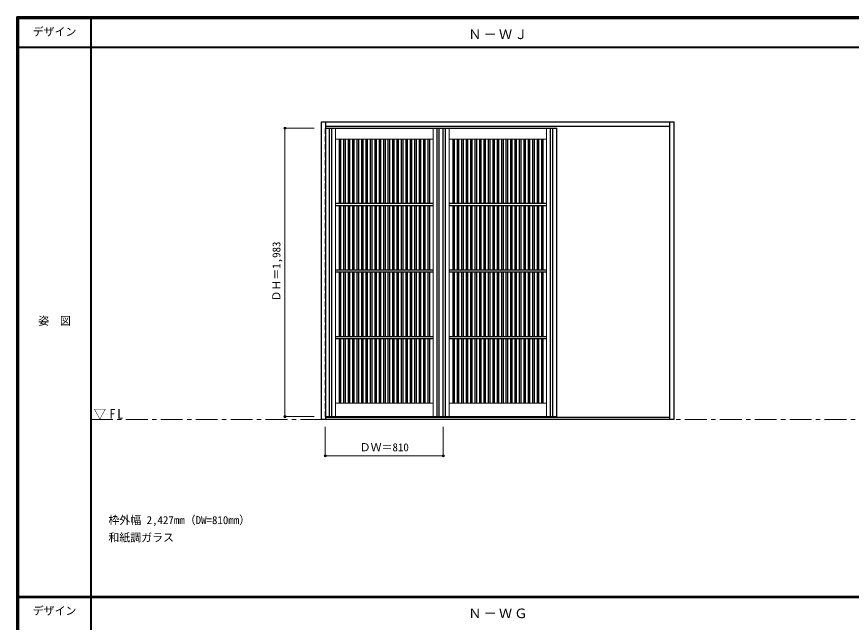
# Model space of a CAD drawing. Units: millimetres, scale not verified. Extents: x -6000 to 5700, y -4307 to 4260.
# Drawn here: x -6000 to -267, y 12 to 4175 of the extents above; entities that cross this region are included whole.
import ezdxf
from ezdxf.enums import TextEntityAlignment as Align

# ---------------------------------------------------------------- set-up
doc = ezdxf.new("R2010")
doc.units = ezdxf.units.MM
doc.header["$LTSCALE"] = 30
doc.header["$PDMODE"] = 32
doc.header["$PDSIZE"] = 15
doc.linetypes.add('CHAIN1', pattern=[8, 5, -1, 1, -1])
doc.linetypes.add('DASHED1', pattern=[1.8, 1.2, -0.6])
for name, color, linetype, lineweight in [('0-1_通り芯', 7, 'CHAIN1', 18), ('0-2_扉', 3, 'Continuous', 25), ('0-3_仕上げ', 3, 'Continuous', 25), ('0-4_枠', 3, 'Continuous', 25), ('0-B_寸法', 4, 'Continuous', 9), ('F-1_枠', 6, 'Continuous', 40)]:
    doc.layers.add(name, color=color, linetype=linetype, lineweight=lineweight)
doc.layers.add('0-A_文字', color=7, linetype='Continuous')
doc.layers.add('F-A_文字', color=7, linetype='Continuous')
doc.styles.add('ＭＳ ゴシック', font='')
doc.styles.get('ＭＳ ゴシック').set_extended_font_data('MS Gothic')

msp = doc.modelspace()

# ---------------------------------------------------------------- linework, layer by layer
at = {"layer": '0-1_通り芯'}
msp.add_line((-5490, 1406), (5690, 1406), dxfattribs=at)
at = {"layer": '0-2_扉'}
for p, q in [((-3877, 3409), (-2290, 3409)), ((-3100, 3409), (-3100, 1426))]:
    msp.add_line(p, q, dxfattribs=at)
at = {"layer": '0-2_扉', "color": 4, "linetype": 'DASHED1', "lineweight": 9}
msp.add_line((-3070, 1426), (-3070, 3409), dxfattribs=at)
msp.add_lwpolyline([(-3877, 1426), (-3880, 1426), (-3880, 3409), (-3877, 3409)], dxfattribs=at)
at = {"layer": '0-2_扉'}
msp.add_lwpolyline([(-3877, 1426), (-2290, 1426), (-2290, 3409)], dxfattribs=at)
at = {"layer": '0-3_仕上げ'}
for p, q in [((-3852.5, 3409), (-3852.5, 1426)), ((-3837.5, 3409), (-3837.5, 1426)), ((-3112.5, 1426), (-3112.5, 3409)), ((-3072.5, 3409), (-3072.5, 1426)), ((-3057.5, 3409), (-3057.5, 1426)), ((-2332.5, 1426), (-2332.5, 3409)), ((-2317.5, 1426), (-2317.5, 3409)), ((-3785, 3333), (-3785, 2890.5)), ((-3775, 3333), (-3775, 2890.5)), ((-3754.5, 3333), (-3754.5, 2890.5)), ((-3744.5, 3333), (-3744.5, 2890.5)), ((-3724, 3333), (-3724, 2890.5)), ((-3714, 3333), (-3714, 2890.5)), ((-3693.5, 3333), (-3693.5, 2890.5)), ((-3683.5, 3333), (-3683.5, 2890.5)), ((-3663, 3333), (-3663, 2890.5)), ((-3653, 3333), (-3653, 2890.5)), ((-3632.5, 3333), (-3632.5, 2890.5)), ((-3622.5, 3333), (-3622.5, 2890.5)), ((-3602, 3333), (-3602, 2890.5)), ((-3592, 3333), (-3592, 2890.5)), ((-3571.5, 3333), (-3571.5, 2890.5)), ((-3561.5, 3333), (-3561.5, 2890.5)), ((-3541, 3333), (-3541, 2890.5)), ((-3531, 3333), (-3531, 2890.5)), ((-3510.5, 3333), (-3510.5, 2890.5)), ((-3500.5, 3333), (-3500.5, 2890.5)), ((-3480, 3333), (-3480, 2890.5)), ((-3470, 3333), (-3470, 2890.5)), ((-3449.5, 3333), (-3449.5, 2890.5)), ((-3439.5, 3333), (-3439.5, 2890.5)), ((-3419, 3333), (-3419, 2890.5)), ((-3409, 3333), (-3409, 2890.5)), ((-3388.5, 3333), (-3388.5, 2890.5)), ((-3378.5, 3333), (-3378.5, 2890.5)), ((-3358, 3333), (-3358, 2890.5)), ((-3348, 3333), (-3348, 2890.5)), ((-3327.5, 3333), (-3327.5, 2890.5)), ((-3317.5, 3333), (-3317.5, 2890.5)), ((-3297, 3333), (-3297, 2890.5)), ((-3287, 3333), (-3287, 2890.5)), ((-3266.5, 3333), (-3266.5, 2890.5)), ((-3256.5, 3333), (-3256.5, 2890.5)), ((-3236, 3333), (-3236, 2890.5)), ((-3226, 3333), (-3226, 2890.5)), ((-3205.5, 3333), (-3205.5, 2890.5)), ((-3195.5, 3333), (-3195.5, 2890.5)), ((-3175, 3333), (-3175, 2890.5)), ((-3165, 3333), (-3165, 2890.5)), ((-3005, 3333), (-3005, 2890.5)), ((-2995, 3333), (-2995, 2890.5)), ((-2974.5, 3333), (-2974.5, 2890.5)), ((-2964.5, 3333), (-2964.5, 2890.5)), ((-2944, 3333), (-2944, 2890.5)), ((-2934, 3333), (-2934, 2890.5)), ((-2913.5, 3333), (-2913.5, 2890.5)), ((-2903.5, 3333), (-2903.5, 2890.5)), ((-2883, 3333), (-2883, 2890.5)), ((-2873, 3333), (-2873, 2890.5)), ((-2852.5, 3333), (-2852.5, 2890.5)), ((-2842.5, 3333), (-2842.5, 2890.5)), ((-2822, 3333), (-2822, 2890.5)), ((-2812, 3333), (-2812, 2890.5)), ((-2791.5, 3333), (-2791.5, 2890.5)), ((-2781.5, 3333), (-2781.5, 2890.5)), ((-2761, 3333), (-2761, 2890.5)), ((-2751, 3333), (-2751, 2890.5)), ((-2730.5, 3333), (-2730.5, 2890.5)), ((-2720.5, 3333), (-2720.5, 2890.5)), ((-2700, 3333), (-2700, 2890.5)), ((-2690, 3333), (-2690, 2890.5)), ((-2669.5, 3333), (-2669.5, 2890.5)), ((-2659.5, 3333), (-2659.5, 2890.5)), ((-2639, 3333), (-2639, 2890.5)), ((-2629, 3333), (-2629, 2890.5)), ((-2608.5, 3333), (-2608.5, 2890.5)), ((-2598.5, 3333), (-2598.5, 2890.5)), ((-2578, 3333), (-2578, 2890.5)), ((-2568, 3333), (-2568, 2890.5)), ((-2547.5, 3333), (-2547.5, 2890.5)), ((-2537.5, 3333), (-2537.5, 2890.5)), ((-2517, 3333), (-2517, 2890.5)), ((-2507, 3333), (-2507, 2890.5)), ((-2486.5, 3333), (-2486.5, 2890.5)), ((-2476.5, 3333), (-2476.5, 2890.5)), ((-2456, 3333), (-2456, 2890.5)), ((-2446, 3333), (-2446, 2890.5)), ((-2425.5, 3333), (-2425.5, 2890.5)), ((-2415.5, 3333), (-2415.5, 2890.5)), ((-2395, 3333), (-2395, 2890.5)), ((-2385, 3333), (-2385, 2890.5)), ((-3140, 2890.5), (-3810, 2890.5)), ((-3140, 2875.5), (-3810, 2875.5)), ((-3785, 2875.5), (-3785, 2433)), ((-3775, 2875.5), (-3775, 2433)), ((-3754.5, 2875.5), (-3754.5, 2433)), ((-3744.5, 2875.5), (-3744.5, 2433)), ((-3724, 2875.5), (-3724, 2433)), ((-3714, 2875.5), (-3714, 2433)), ((-3693.5, 2875.5), (-3693.5, 2433)), ((-3683.5, 2875.5), (-3683.5, 2433)), ((-3663, 2875.5), (-3663, 2433)), ((-3653, 2875.5), (-3653, 2433)), ((-3632.5, 2875.5), (-3632.5, 2433)), ((-3622.5, 2875.5), (-3622.5, 2433)), ((-3602, 2875.5), (-3602, 2433)), ((-3592, 2875.5), (-3592, 2433)), ((-3571.5, 2875.5), (-3571.5, 2433)), ((-3561.5, 2875.5), (-3561.5, 2433)), ((-3541, 2875.5), (-3541, 2433)), ((-3531, 2875.5), (-3531, 2433)), ((-3510.5, 2875.5), (-3510.5, 2433)), ((-3500.5, 2875.5), (-3500.5, 2433)), ((-3480, 2875.5), (-3480, 2433)), ((-3470, 2875.5), (-3470, 2433)), ((-3449.5, 2875.5), (-3449.5, 2433)), ((-3439.5, 2875.5), (-3439.5, 2433)), ((-3419, 2875.5), (-3419, 2433)), ((-3409, 2875.5), (-3409, 2433)), ((-3388.5, 2875.5), (-3388.5, 2433)), ((-3378.5, 2875.5), (-3378.5, 2433)), ((-3358, 2875.5), (-3358, 2433)), ((-3348, 2875.5), (-3348, 2433)), ((-3327.5, 2875.5), (-3327.5, 2433)), ((-3317.5, 2875.5), (-3317.5, 2433)), ((-3297, 2875.5), (-3297, 2433)), ((-3287, 2875.5), (-3287, 2433)), ((-3266.5, 2875.5), (-3266.5, 2433)), ((-3256.5, 2875.5), (-3256.5, 2433)), ((-3236, 2875.5), (-3236, 2433)), ((-3226, 2875.5), (-3226, 2433)), ((-3205.5, 2875.5), (-3205.5, 2433)), ((-3195.5, 2875.5), (-3195.5, 2433)), ((-3175, 2875.5), (-3175, 2433)), ((-3165, 2875.5), (-3165, 2433)), ((-2360, 2890.5), (-3030, 2890.5)), ((-2360, 2875.5), (-3030, 2875.5)), ((-3005, 2875.5), (-3005, 2433)), ((-2995, 2875.5), (-2995, 2433)), ((-2974.5, 2875.5), (-2974.5, 2433)), ((-2964.5, 2875.5), (-2964.5, 2433)), ((-2944, 2875.5), (-2944, 2433)), ((-2934, 2875.5), (-2934, 2433)), ((-2913.5, 2875.5), (-2913.5, 2433)), ((-2903.5, 2875.5), (-2903.5, 2433)), ((-2883, 2875.5), (-2883, 2433)), ((-2873, 2875.5), (-2873, 2433)), ((-2852.5, 2875.5), (-2852.5, 2433)), ((-2842.5, 2875.5), (-2842.5, 2433)), ((-2822, 2875.5), (-2822, 2433)), ((-2812, 2875.5), (-2812, 2433)), ((-2791.5, 2875.5), (-2791.5, 2433)), ((-2781.5, 2875.5), (-2781.5, 2433)), ((-2761, 2875.5), (-2761, 2433)), ((-2751, 2875.5), (-2751, 2433)), ((-2730.5, 2875.5), (-2730.5, 2433)), ((-2720.5, 2875.5), (-2720.5, 2433)), ((-2700, 2875.5), (-2700, 2433)), ((-2690, 2875.5), (-2690, 2433)), ((-2669.5, 2875.5), (-2669.5, 2433)), ((-2659.5, 2875.5), (-2659.5, 2433)), ((-2639, 2875.5), (-2639, 2433)), ((-2629, 2875.5), (-2629, 2433)), ((-2608.5, 2875.5), (-2608.5, 2433)), ((-2598.5, 2875.5), (-2598.5, 2433)), ((-2578, 2875.5), (-2578, 2433)), ((-2568, 2875.5), (-2568, 2433)), ((-2547.5, 2875.5), (-2547.5, 2433)), ((-2537.5, 2875.5), (-2537.5, 2433)), ((-2517, 2875.5), (-2517, 2433)), ((-2507, 2875.5), (-2507, 2433)), ((-2486.5, 2875.5), (-2486.5, 2433)), ((-2476.5, 2875.5), (-2476.5, 2433)), ((-2456, 2875.5), (-2456, 2433)), ((-2446, 2875.5), (-2446, 2433)), ((-2425.5, 2875.5), (-2425.5, 2433)), ((-2415.5, 2875.5), (-2415.5, 2433)), ((-2395, 2875.5), (-2395, 2433)), ((-2385, 2875.5), (-2385, 2433)), ((-3140, 2433), (-3810, 2433)), ((-3140, 2418), (-3810, 2418)), ((-3785, 2418), (-3785, 1975.5)), ((-3775, 2418), (-3775, 1975.5)), ((-3754.5, 2418), (-3754.5, 1975.5)), ((-3744.5, 2418), (-3744.5, 1975.5)), ((-3724, 2418), (-3724, 1975.5)), ((-3714, 2418), (-3714, 1975.5)), ((-3693.5, 2418), (-3693.5, 1975.5)), ((-3683.5, 2418), (-3683.5, 1975.5)), ((-3663, 2418), (-3663, 1975.5)), ((-3653, 2418), (-3653, 1975.5)), ((-3632.5, 2418), (-3632.5, 1975.5)), ((-3622.5, 2418), (-3622.5, 1975.5)), ((-3602, 2418), (-3602, 1975.5)), ((-3592, 2418), (-3592, 1975.5)), ((-3571.5, 2418), (-3571.5, 1975.5)), ((-3561.5, 2418), (-3561.5, 1975.5)), ((-3541, 2418), (-3541, 1975.5)), ((-3531, 2418), (-3531, 1975.5)), ((-3510.5, 2418), (-3510.5, 1975.5)), ((-3500.5, 2418), (-3500.5, 1975.5)), ((-3480, 2418), (-3480, 1975.5)), ((-3470, 2418), (-3470, 1975.5)), ((-3449.5, 2418), (-3449.5, 1975.5)), ((-3439.5, 2418), (-3439.5, 1975.5)), ((-3419, 2418), (-3419, 1975.5)), ((-3409, 2418), (-3409, 1975.5)), ((-3388.5, 2418), (-3388.5, 1975.5)), ((-3378.5, 2418), (-3378.5, 1975.5)), ((-3358, 2418), (-3358, 1975.5)), ((-3348, 2418), (-3348, 1975.5)), ((-3327.5, 2418), (-3327.5, 1975.5)), ((-3317.5, 2418), (-3317.5, 1975.5)), ((-3297, 2418), (-3297, 1975.5)), ((-3287, 2418), (-3287, 1975.5)), ((-3266.5, 2418), (-3266.5, 1975.5)), ((-3256.5, 2418), (-3256.5, 1975.5)), ((-3236, 2418), (-3236, 1975.5)), ((-3226, 2418), (-3226, 1975.5)), ((-3205.5, 2418), (-3205.5, 1975.5)), ((-3195.5, 2418), (-3195.5, 1975.5)), ((-3175, 2418), (-3175, 1975.5)), ((-3165, 2418), (-3165, 1975.5)), ((-2360, 2433), (-3030, 2433)), ((-2360, 2418), (-3030, 2418)), ((-3005, 2418), (-3005, 1975.5)), ((-2995, 2418), (-2995, 1975.5)), ((-2974.5, 2418), (-2974.5, 1975.5)), ((-2964.5, 2418), (-2964.5, 1975.5)), ((-2944, 2418), (-2944, 1975.5)), ((-2934, 2418), (-2934, 1975.5)), ((-2913.5, 2418), (-2913.5, 1975.5)), ((-2903.5, 2418), (-2903.5, 1975.5)), ((-2883, 2418), (-2883, 1975.5)), ((-2873, 2418), (-2873, 1975.5)), ((-2852.5, 2418), (-2852.5, 1975.5)), ((-2842.5, 2418), (-2842.5, 1975.5)), ((-2822, 2418), (-2822, 1975.5)), ((-2812, 2418), (-2812, 1975.5)), ((-2791.5, 2418), (-2791.5, 1975.5)), ((-2781.5, 2418), (-2781.5, 1975.5)), ((-2761, 2418), (-2761, 1975.5)), ((-2751, 2418), (-2751, 1975.5)), ((-2730.5, 2418), (-2730.5, 1975.5)), ((-2720.5, 2418), (-2720.5, 1975.5)), ((-2700, 2418), (-2700, 1975.5)), ((-2690, 2418), (-2690, 1975.5)), ((-2669.5, 2418), (-2669.5, 1975.5)), ((-2659.5, 2418), (-2659.5, 1975.5)), ((-2639, 2418), (-2639, 1975.5)), ((-2629, 2418), (-2629, 1975.5)), ((-2608.5, 2418), (-2608.5, 1975.5)), ((-2598.5, 2418), (-2598.5, 1975.5)), ((-2578, 2418), (-2578, 1975.5)), ((-2568, 2418), (-2568, 1975.5)), ((-2547.5, 2418), (-2547.5, 1975.5)), ((-2537.5, 2418), (-2537.5, 1975.5)), ((-2517, 2418), (-2517, 1975.5)), ((-2507, 2418), (-2507, 1975.5)), ((-2486.5, 2418), (-2486.5, 1975.5)), ((-2476.5, 2418), (-2476.5, 1975.5)), ((-2456, 2418), (-2456, 1975.5)), ((-2446, 2418), (-2446, 1975.5)), ((-2425.5, 2418), (-2425.5, 1975.5)), ((-2415.5, 2418), (-2415.5, 1975.5)), ((-2395, 2418), (-2395, 1975.5)), ((-2385, 2418), (-2385, 1975.5)), ((-3140, 1975.5), (-3810, 1975.5)), ((-3140, 1960.5), (-3810, 1960.5)), ((-3785, 1960.5), (-3785, 1518)), ((-3775, 1960.5), (-3775, 1518)), ((-3754.5, 1960.5), (-3754.5, 1518)), ((-3744.5, 1960.5), (-3744.5, 1518)), ((-3724, 1960.5), (-3724, 1518)), ((-3714, 1960.5), (-3714, 1518)), ((-3693.5, 1960.5), (-3693.5, 1518)), ((-3683.5, 1960.5), (-3683.5, 1518)), ((-3663, 1960.5), (-3663, 1518)), ((-3653, 1960.5), (-3653, 1518)), ((-3632.5, 1960.5), (-3632.5, 1518)), ((-3622.5, 1960.5), (-3622.5, 1518)), ((-3602, 1960.5), (-3602, 1518)), ((-3592, 1960.5), (-3592, 1518)), ((-3571.5, 1960.5), (-3571.5, 1518)), ((-3561.5, 1960.5), (-3561.5, 1518)), ((-3541, 1960.5), (-3541, 1518)), ((-3531, 1960.5), (-3531, 1518)), ((-3510.5, 1960.5), (-3510.5, 1518)), ((-3500.5, 1960.5), (-3500.5, 1518)), ((-3480, 1960.5), (-3480, 1518)), ((-3470, 1960.5), (-3470, 1518)), ((-3449.5, 1960.5), (-3449.5, 1518)), ((-3439.5, 1960.5), (-3439.5, 1518)), ((-3419, 1960.5), (-3419, 1518)), ((-3409, 1960.5), (-3409, 1518)), ((-3388.5, 1960.5), (-3388.5, 1518)), ((-3378.5, 1960.5), (-3378.5, 1518)), ((-3358, 1960.5), (-3358, 1518)), ((-3348, 1960.5), (-3348, 1518)), ((-3327.5, 1960.5), (-3327.5, 1518)), ((-3317.5, 1960.5), (-3317.5, 1518)), ((-3297, 1960.5), (-3297, 1518)), ((-3287, 1960.5), (-3287, 1518)), ((-3266.5, 1960.5), (-3266.5, 1518)), ((-3256.5, 1960.5), (-3256.5, 1518)), ((-3236, 1960.5), (-3236, 1518)), ((-3226, 1960.5), (-3226, 1518)), ((-3205.5, 1960.5), (-3205.5, 1518)), ((-3195.5, 1960.5), (-3195.5, 1518)), ((-3175, 1960.5), (-3175, 1518)), ((-3165, 1960.5), (-3165, 1518)), ((-2360, 1975.5), (-3030, 1975.5)), ((-2360, 1960.5), (-3030, 1960.5)), ((-3005, 1960.5), (-3005, 1518)), ((-2995, 1960.5), (-2995, 1518)), ((-2974.5, 1960.5), (-2974.5, 1518)), ((-2964.5, 1960.5), (-2964.5, 1518)), ((-2944, 1960.5), (-2944, 1518)), ((-2934, 1960.5), (-2934, 1518)), ((-2913.5, 1960.5), (-2913.5, 1518)), ((-2903.5, 1960.5), (-2903.5, 1518)), ((-2883, 1960.5), (-2883, 1518)), ((-2873, 1960.5), (-2873, 1518)), ((-2852.5, 1960.5), (-2852.5, 1518)), ((-2842.5, 1960.5), (-2842.5, 1518)), ((-2822, 1960.5), (-2822, 1518)), ((-2812, 1960.5), (-2812, 1518)), ((-2791.5, 1960.5), (-2791.5, 1518)), ((-2781.5, 1960.5), (-2781.5, 1518)), ((-2761, 1960.5), (-2761, 1518)), ((-2751, 1960.5), (-2751, 1518)), ((-2730.5, 1960.5), (-2730.5, 1518)), ((-2720.5, 1960.5), (-2720.5, 1518)), ((-2700, 1960.5), (-2700, 1518)), ((-2690, 1960.5), (-2690, 1518)), ((-2669.5, 1960.5), (-2669.5, 1518)), ((-2659.5, 1960.5), (-2659.5, 1518)), ((-2639, 1960.5), (-2639, 1518)), ((-2629, 1960.5), (-2629, 1518)), ((-2608.5, 1960.5), (-2608.5, 1518)), ((-2598.5, 1960.5), (-2598.5, 1518)), ((-2578, 1960.5), (-2578, 1518)), ((-2568, 1960.5), (-2568, 1518)), ((-2547.5, 1960.5), (-2547.5, 1518)), ((-2537.5, 1960.5), (-2537.5, 1518)), ((-2517, 1960.5), (-2517, 1518)), ((-2507, 1960.5), (-2507, 1518)), ((-2486.5, 1960.5), (-2486.5, 1518)), ((-2476.5, 1960.5), (-2476.5, 1518)), ((-2456, 1960.5), (-2456, 1518)), ((-2446, 1960.5), (-2446, 1518)), ((-2425.5, 1960.5), (-2425.5, 1518)), ((-2415.5, 1960.5), (-2415.5, 1518)), ((-2395, 1960.5), (-2395, 1518)), ((-2385, 1960.5), (-2385, 1518))]:
    msp.add_line(p, q, dxfattribs=at)
at = {"layer": '0-3_仕上げ', "color": 7, "lineweight": 18}
for p, q in [((-3810, 3409), (-3810, 1426)), ((-3140, 1426), (-3140, 3409)), ((-3030, 3409), (-3030, 1426)), ((-2360, 1426), (-2360, 3409)), ((-3140, 3333), (-3810, 3333)), ((-2360, 3333), (-3030, 3333)), ((-3140, 1518), (-3810, 1518)), ((-2360, 1518), (-3030, 1518))]:
    msp.add_line(p, q, dxfattribs=at)
at = {"layer": '0-3_仕上げ', "color": 4, "linetype": 'DASHED1', "lineweight": 9}
msp.add_line((-3097.5, 1426), (-3097.5, 3409), dxfattribs=at)
at = {"layer": '0-4_枠'}
for p, q in [((-3907, 1406), (-3907, 3453)), ((-3907, 3453), (-1483, 3453)), ((-3877, 1406), (-3877, 3453)), ((-1513, 1406), (-1513, 3453)), ((-1483, 1406), (-1483, 3453)), ((-3877, 3423), (-1513, 3423)), ((-1483, 1406), (-3907, 1406)), ((-1513, 1421), (-3877, 1421))]:
    msp.add_line(p, q, dxfattribs=at)
at = {"layer": '0-4_枠', "color": 4, "linetype": 'DASHED1', "lineweight": 9}
for p, q in [((-2320, 1421), (-2320, 3423)), ((-2290, 1421), (-2290, 3423))]:
    msp.add_line(p, q, dxfattribs=at)
at = {"layer": '0-B_寸法'}
for p, q in [((-4157, 3409), (-3957, 3409)), ((-4157, 3409), (-4157, 1426)), ((-4157, 1426), (-3957, 1426)), ((-3880, 1156), (-3880, 1356)), ((-3070, 1156), (-3070, 1356)), ((-3070, 1156), (-3880, 1156))]:
    msp.add_line(p, q, dxfattribs=at)
at = {"layer": '0-B_寸法', "color": 7}
for p in [(-4157, 3409), (-4157, 1426), (-3880, 1156), (-3070, 1156)]:
    msp.add_point(p, dxfattribs=at)
at = {"layer": 'F-1_枠'}
for p, q in [((-6000, 4175), (5700, 4175)), ((-6000, 4175), (-6000, -4205)), ((-6000, 4170), (5700, 4170)), ((-6000, 4165), (5700, 4165)), ((-5995, 4175), (-5995, -4205)), ((-5990, 4175), (-5990, -4205)), ((-5490, 4175), (-5490, -3790)), ((-6000, 3965), (5700, 3965)), ((-6000, 190.5), (5700, 190.5)), ((-6000, 187.5), (5700, 187.5)), ((-6000, 184.5), (5700, 184.5))]:
    msp.add_line(p, q, dxfattribs=at)

# ---------------------------------------------------------------- texts
at = {"layer": '0-A_文字', "style": 'ＭＳ ゴシック'}
for s, p in [('枠外幅 2,427mm（DW=810mm）', (-5370, 670.5)), ('和紙調ガラス', (-5370, 550.5))]:
    msp.add_text(s, height=54.99, dxfattribs=at).set_placement(p, align=Align.BOTTOM_LEFT)
at = {"layer": '0-A_文字', "char_height": 65.98, "attachment_point": 7, "style": 'ＭＳ ゴシック'}
for s, insert in [('\\T1.17;Ｎ－ＷＪ', (-2897.5, 4020)), ('\\T1.26;\\W0.95;▽FL', (-5471.25, 1406)), ('\\T1.17;Ｎ－ＷＧ', (-2897.5, 39.5))]:
    msp.add_mtext(s, dxfattribs=dict(at, insert=insert))
at = {"layer": '0-B_寸法', "color": 7, "style": 'ＭＳ ゴシック'}
msp.add_text('ＤＨ＝1,983', height=54.99, rotation=90, dxfattribs=at).set_placement((-4172, 2217.25), align=Align.BOTTOM_LEFT)
msp.add_text('ＤＷ＝810', height=54.99, dxfattribs=at).set_placement((-3643.75, 1171), align=Align.BOTTOM_LEFT)
at = {"layer": 'F-A_文字', "style": 'ＭＳ ゴシック'}
for s, p in [('デザイン', (-5890, 4027.5)), ('姿\u3000図', (-5852.5, 2040.25)), ('デザイン', (-5890, 47))]:
    msp.add_text(s, height=54.99, dxfattribs=at).set_placement(p, align=Align.BOTTOM_LEFT)

doc.saveas('drawing.dxf')
